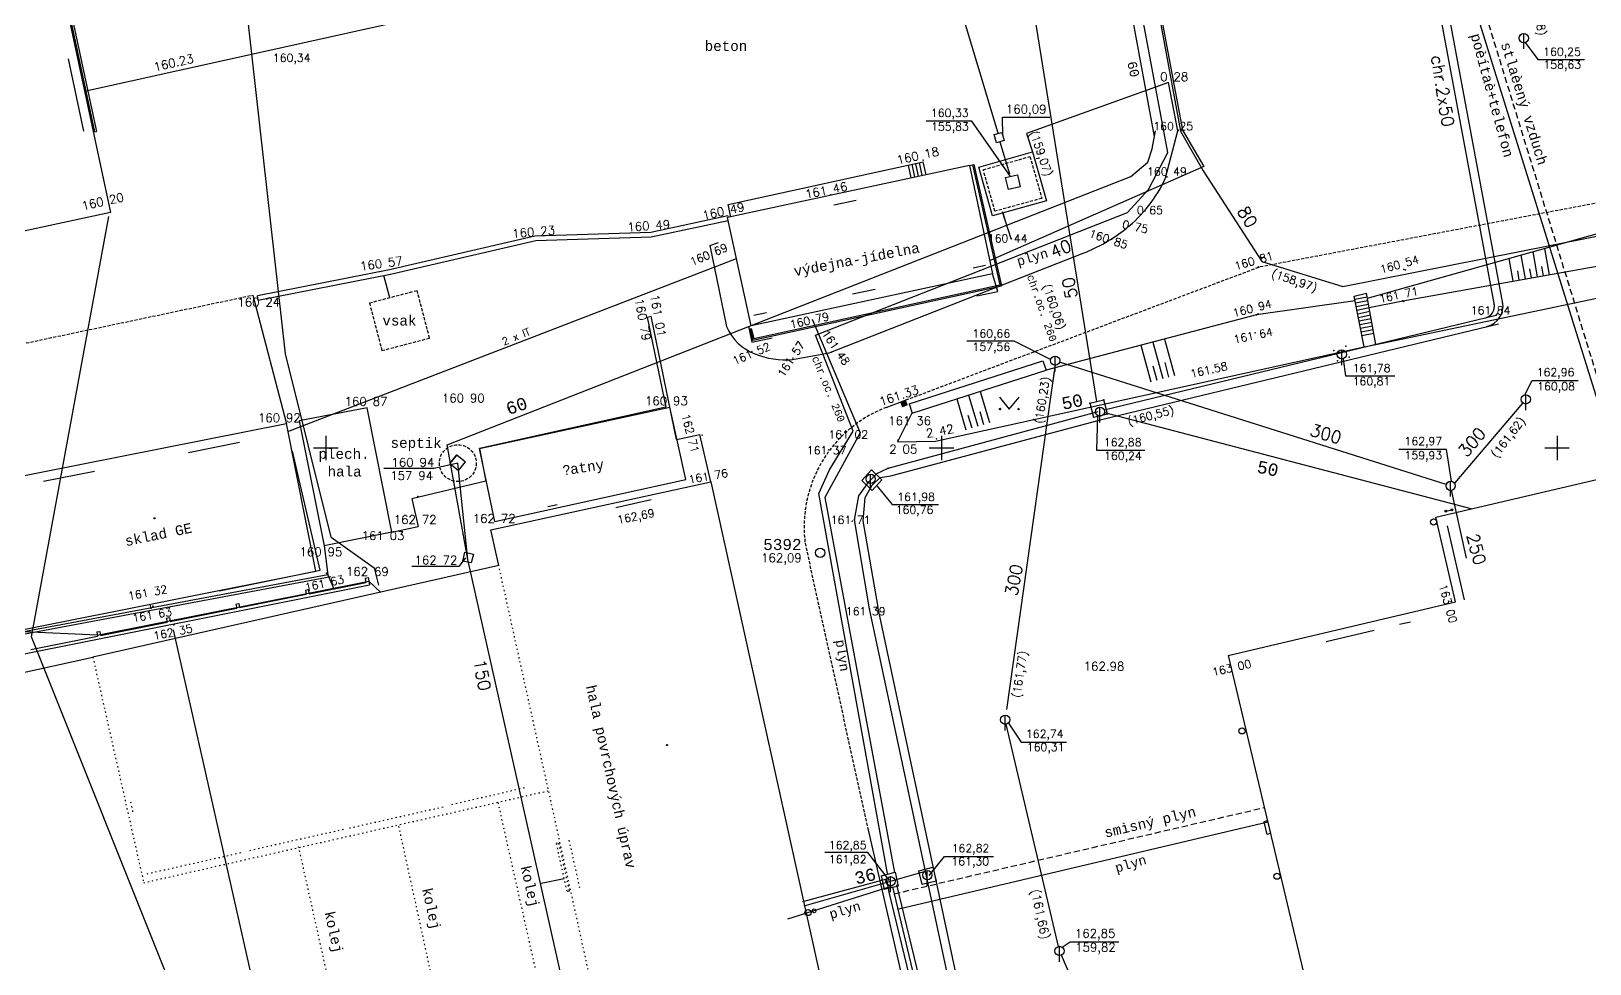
# Model space of a CAD drawing. Extents: x -743125 to -742188, y -1001500 to -1000750.
# Drawn here: x -742723.9 to -742597.3, y -1001091.9 to -1001016.1 of the extents above; entities that cross this region are included whole.
import ezdxf
from ezdxf.enums import TextEntityAlignment as Align

# ---------------------------------------------------------------- set-up
doc = ezdxf.new("R2010")
doc.units = 0
doc.header["$MEASUREMENT"] = 0
for name, pattern in [('DASHED', [0.75, 0.5, -0.25]), ('DOT', [0.25, 0, -0.25]), ('HIDDEN', [0.375, 0.25, -0.125])]:
    doc.linetypes.add(name, pattern=pattern)
for name, color, linetype in [('1', 7, 'CONTINUOUS'), ('11', 7, 'CONTINUOUS'), ('12', 7, 'CONTINUOUS'), ('14', 7, 'CONTINUOUS'), ('15', 7, 'CONTINUOUS'), ('19', 7, 'CONTINUOUS'), ('2', 7, 'CONTINUOUS'), ('23', 7, 'CONTINUOUS'), ('31', 7, 'CONTINUOUS'), ('34', 7, 'CONTINUOUS'), ('40', 7, 'CONTINUOUS'), ('41', 7, 'CONTINUOUS'), ('43', 7, 'CONTINUOUS'), ('44', 7, 'CONTINUOUS'), ('48', 7, 'CONTINUOUS'), ('51', 7, 'CONTINUOUS'), ('60', 7, 'CONTINUOUS'), ('7', 7, 'CONTINUOUS')]:
    doc.layers.add(name, color=color, linetype=linetype)
doc.styles.add('MONOTXT', font='MONOTXT', dxfattribs={"height": 0.2})
doc.styles.add('ROMANS', font='ROMANS', dxfattribs={"height": 0.2})

# ---------------------------------------------------------------- blocks, each defined once
blk = doc.blocks.new('6$202')
at = {"layer": '12', "color": 120, "linetype": 'Continuous'}
blk.add_line((-0.004, -1.748), (-0.004, 0.75), dxfattribs=at)
blk.add_circle((0, 0), 0.75, dxfattribs=at)
blk = doc.blocks.new('3$14')
at = {"layer": '12', "color": 120, "linetype": 'Continuous'}
for points in [[(-1.608, 1.914), (0, 0), (1.606, 1.914)], [(-1.6, 0), (-1.46, -0.08), (-1.442, 0.07), (-1.576, 0.032), (-1.498, -0.07), (-1.438, 0.034), (-1.546, 0.046), (-1.52, -0.048), (-1.45, 0.006), (-1.52, 0.044), (-1.526, -0.024), (-1.472, -0.006), (-1.502, 0.03), (-1.518, -0.004), (-1.492, -0.004), (-1.498, 0.01), (-1.5, 0.004)], [(1.4, 0), (1.54, -0.08), (1.558, 0.07), (1.424, 0.032), (1.502, -0.07), (1.562, 0.034), (1.454, 0.046), (1.48, -0.048), (1.55, 0.006), (1.48, 0.044), (1.474, -0.024), (1.528, -0.006), (1.498, 0.03), (1.482, -0.004), (1.508, -0.004), (1.502, 0.01), (1.5, 0.004)]]:
    blk.add_lwpolyline(points, dxfattribs=at)
for centre in [(-1.500371584653854, -0.0008411214351654052), (1.499628415346146, -0.0008411214351654052)]:
    blk.add_circle(centre, 0.1, dxfattribs=at)
blk = doc.blocks.new('1$03')
at = {"layer": '14', "color": 7, "linetype": 'Continuous'}
blk.add_lwpolyline([(-0.002, 0.002), (0.002, 0.002), (0.002, -0.002), (-0.002, -0.002)], close=True, dxfattribs=at)
blk.add_circle((0, 1.192092895507813e-10), 0.375, dxfattribs=at)
blk = doc.blocks.new('4$02')
at = {"layer": '12', "color": 120, "linetype": 'Continuous'}
for p, q in [((0.088, 0), (-0.08600000000000001, 0)), ((-0.082, 0.026), (0.084, 0.026)), ((0.07, 0.05), (-0.07, 0.05)), ((-0.038, 0.074), (0.042, 0.074)), ((-0.082, -0.026), (0.08600000000000001, -0.026)), ((0.074, -0.05), (-0.07200000000000001, -0.05)), ((-0.046, -0.074), (0.048, -0.074))]:
    blk.add_line(p, q, dxfattribs=at)
blk.add_circle((0.002249501466751099, -0.001342226266860962), 0.08700000000000001, dxfattribs=at)

msp = doc.modelspace()

# ---------------------------------------------------------------- linework, layer by layer
at = {"layer": '1', "color": 7, "linetype": 'Continuous'}
for p, q in [((-742718.759, -1001024.321), (-742725.8910000001, -1000990.928)), ((-742725.774, -1000990.903), (-742718.642, -1001024.296)), ((-742631.563, -1001020.293), (-742643.09, -1001024.44)), ((-742630.81, -1001024.24), (-742631.563, -1001020.293)), ((-742631.79, -1001028.04), (-742630.81, -1001024.24)), ((-742718.759, -1001024.321), (-742718.642, -1001024.296)), ((-742643.09, -1001024.44), (-742642.6, -1001025.95)), ((-742667.3200000001, -1001030.22), (-742651.484, -1001026.748)), ((-742651.253, -1001027.802), (-742651.484, -1001026.748)), ((-742646.9720000001, -1001027.18), (-742642.6, -1001025.95)), ((-742642.6, -1001025.95), (-742641.48, -1001029.93)), ((-742652.4500000001, -1001028.059), (-742652.68, -1001027.01)), ((-742652.162, -1001027.997), (-742652.392, -1001026.947)), ((-742651.86, -1001027.932), (-742652.09, -1001026.881)), ((-742651.556, -1001027.867), (-742651.787, -1001026.814)), ((-742647.71, -1001027.04), (-742647.376, -1001026.964)), ((-742647.483, -1001026.988), (-742645.263, -1001036.751)), ((-742647.376, -1001026.964), (-742645.131, -1001036.834)), ((-742645.86, -1001031.13), (-742646.9720000001, -1001027.18)), ((-742644.8, -1001028.02), (-742643.83, -1001027.81)), ((-742644.56, -1001029.01), (-742644.8, -1001028.02)), ((-742643.83, -1001027.81), (-742643.6, -1001028.77)), ((-742643.6, -1001028.77), (-742644.56, -1001029.01)), ((-742667.103, -1001031.209), (-742667.3200000001, -1001030.22)), ((-742641.48, -1001029.93), (-742645.86, -1001031.13)), ((-742667.35, -1001031.13), (-742673.6, -1001032.482)), ((-742667.321, -1001031.54), (-742673.59, -1001032.86)), ((-742667.35, -1001031.13), (-742667.3200000001, -1001031.257)), ((-742683.03, -1001032.785), (-742694.831, -1001035.532)), ((-742673.6, -1001032.482), (-742683.03, -1001032.785)), ((-742673.59, -1001032.86), (-742682.9400000001, -1001033.16)), ((-742682.9400000001, -1001033.16), (-742694.75, -1001035.91)), ((-742668.81, -1001033.56), (-742668.1140000001, -1001033.315)), ((-742668.81, -1001033.56), (-742667.46, -1001040.14)), ((-742659.13, -1001042.27), (-742638.48, -1001034.18)), ((-742694.831, -1001035.532), (-742705.56, -1001037.63)), ((-742694.75, -1001035.91), (-742705.49, -1001038.01)), ((-742665.33, -1001041.24), (-742645.131, -1001036.834)), ((-742665.251, -1001041.111), (-742645.263, -1001036.751)), ((-742645.43, -1001037.29), (-742645.85, -1001035.85)), ((-742705.93, -1001037.58), (-742703.2000000001, -1001048.04)), ((-742705.49, -1001038.01), (-742705.56, -1001037.63)), ((-742647.12, -1001037.63), (-742645.43, -1001037.29)), ((-742616.47, -1001037.66), (-742615.48, -1001037.41)), ((-742615.67, -1001041.78), (-742616.47, -1001037.66)), ((-742616.421, -1001037.913), (-742615.426, -1001037.709)), ((-742616.3640000001, -1001038.207), (-742615.372, -1001038.004)), ((-742614.72, -1001041.58), (-742615.48, -1001037.41)), ((-742614.72, -1001041.58), (-742594.4, -1001037.32)), ((-742673.9, -1001039.36), (-742673.5700000001, -1001039.3)), ((-742673.9, -1001039.36), (-742672.38, -1001046.69)), ((-742671.519, -1001049.309), (-742673.5700000001, -1001039.3)), ((-742616.306, -1001038.502), (-742615.318, -1001038.3)), ((-742616.2490000001, -1001038.797), (-742615.264, -1001038.595)), ((-742616.192, -1001039.091), (-742615.21, -1001038.89)), ((-742616.135, -1001039.385), (-742615.157, -1001039.185)), ((-742665.68, -1001040.11), (-742665.41, -1001041.39)), ((-742665.5700000001, -1001040.33), (-742665.464, -1001040.302)), ((-742665.5700000001, -1001040.33), (-742665.33, -1001041.24)), ((-742665.464, -1001040.302), (-742665.251, -1001041.111)), ((-742616.078, -1001039.68), (-742615.103, -1001039.48)), ((-742616.0210000001, -1001039.974), (-742615.049, -1001039.775)), ((-742615.963, -1001040.269), (-742614.995, -1001040.071)), ((-742615.906, -1001040.563), (-742614.941, -1001040.366)), ((-742615.849, -1001040.858), (-742614.887, -1001040.661)), ((-742665.41, -1001041.39), (-742663.75, -1001041.05)), ((-742650.49, -1001049.43), (-742615.67, -1001041.78)), ((-742615.67, -1001041.78), (-742614.72, -1001041.58)), ((-742662.09, -1001042.8), (-742659.13, -1001042.27)), ((-742652.623, -1001046.419), (-742641.753, -1001042.909)), ((-742641.753, -1001042.909), (-742641.507, -1001043.671)), ((-742652.377, -1001047.181), (-742641.507, -1001043.671)), ((-742672.38, -1001046.69), (-742687.52, -1001050.05)), ((-742654.49, -1001046.7), (-742653.356, -1001046.273)), ((-742652.623, -1001046.419), (-742652.377, -1001047.181)), ((-742637.9400000001, -1001046.35), (-742636.8, -1001046.08)), ((-742652.41, -1001047.17), (-742653.5700000001, -1001049.51)), ((-742671.519, -1001049.309), (-742669.62, -1001048.9)), ((-742668.72, -1001052.75), (-742669.62, -1001048.9)), ((-742653.5700000001, -1001049.51), (-742650.49, -1001049.43)), ((-742689.93, -1001051.26), (-742689.37, -1001050.56)), ((-742689.37, -1001050.56), (-742689.93, -1001051.26)), ((-742689.37, -1001050.56), (-742688.66, -1001051.12)), ((-742687.52, -1001050.05), (-742687, -1001052.68)), ((-742689.93, -1001051.26), (-742689.22, -1001051.82)), ((-742689.22, -1001051.82), (-742688.66, -1001051.12)), ((-742656.48, -1001052.63), (-742655.67, -1001051.78)), ((-742655.67, -1001051.78), (-742654.84, -1001052.59)), ((-742687, -1001052.68), (-742693.02, -1001054.12)), ((-742655.64, -1001053.45), (-742656.48, -1001052.63)), ((-742654.84, -1001052.59), (-742655.64, -1001053.45)), ((-742693.02, -1001054.12), (-742692.51, -1001056.38)), ((-742609.023, -1001055.132), (-742608.536, -1001055.018)), ((-742694.65, -1001056.84), (-742700.14, -1001057.95)), ((-742694.65, -1001056.84), (-742692.51, -1001056.38)), ((-742700.14, -1001057.95), (-742699.851, -1001060.291)), ((-742699.851, -1001060.291), (-742724.524, -1001064.935)), ((-742701.363, -1001061.838), (-742696.7440000001, -1001060.914)), ((-742699.851, -1001060.291), (-742699.365, -1001061.438)), ((-742696.813, -1001060.571), (-742696.568, -1001060.522)), ((-742696.813, -1001060.571), (-742696.7440000001, -1001060.914)), ((-742696.568, -1001060.522), (-742696.4500000001, -1001061.11)), ((-742728.6, -1001067.54), (-742696.4500000001, -1001061.11)), ((-742707.011, -1001062.968), (-742701.598, -1001061.885)), ((-742701.666, -1001061.545), (-742701.431, -1001061.498)), ((-742701.666, -1001061.545), (-742701.598, -1001061.885)), ((-742701.431, -1001061.498), (-742701.363, -1001061.838)), ((-742712.649, -1001064.095), (-742707.246, -1001063.015)), ((-742707.314, -1001062.678), (-742707.078, -1001062.631)), ((-742707.314, -1001062.678), (-742707.246, -1001063.015)), ((-742707.078, -1001062.631), (-742707.011, -1001062.968)), ((-742718.307, -1001065.227), (-742712.894, -1001064.144)), ((-742712.961, -1001063.812), (-742712.716, -1001063.763)), ((-742712.961, -1001063.812), (-742712.894, -1001064.144)), ((-742712.716, -1001063.763), (-742712.649, -1001064.095)), ((-742723.956, -1001066.356), (-742718.552, -1001065.275)), ((-742718.618, -1001064.947), (-742718.373, -1001064.898)), ((-742718.618, -1001064.947), (-742718.552, -1001065.275)), ((-742718.373, -1001064.898), (-742718.307, -1001065.227)), ((-742655.99, -1001080.91), (-742653.24, -1001092.84)), ((-742623.514, -1001080.298), (-742623.806, -1001080.368)), ((-742623.806, -1001080.368), (-742623.562, -1001081.39)), ((-742623.27, -1001081.32), (-742623.562, -1001081.39)), ((-742654.91, -1001084.75), (-742653.76, -1001084.47)), ((-742654.91, -1001084.75), (-742654.64, -1001085.88)), ((-742653.76, -1001084.47), (-742653.51, -1001085.61)), ((-742651.83, -1001084.34), (-742650.6900000001, -1001084.06)), ((-742651.56, -1001085.46), (-742651.83, -1001084.34)), ((-742650.6900000001, -1001084.06), (-742650.42, -1001085.2)), ((-742680.4130000001, -1001086.011), (-742680.2170000001, -1001085.968)), ((-742653.51, -1001085.61), (-742654.64, -1001085.88)), ((-742650.42, -1001085.2), (-742651.56, -1001085.46))]:
    msp.add_line(p, q, dxfattribs=at)
at = {"layer": '1', "color": 7, "linetype": 'HIDDEN'}
for p, q in [((-742646.6020000001, -1001027.388), (-742642.808, -1001026.32)), ((-742642.808, -1001026.32), (-742641.851, -1001029.721)), ((-742573.75, -1001025.73), (-742624.22, -1001035.31)), ((-742645.652, -1001030.762), (-742646.6020000001, -1001027.388)), ((-742641.851, -1001029.721), (-742645.652, -1001030.762)), ((-742652.889, -1001046.097), (-742624.21, -1001035.3)), ((-742729.49, -1001042.55), (-742705.93, -1001037.58)), ((-742661.08, -1001057.73), (-742655.99, -1001080.91))]:
    msp.add_line(p, q, dxfattribs=at)
at = {"layer": '1', "color": 120, "linetype": 'HIDDEN'}
for p, q in [((-742696.465, -1001038.21), (-742692.594, -1001037.2)), ((-742691.584, -1001041.07), (-742692.594, -1001037.2)), ((-742696.465, -1001038.21), (-742695.455, -1001042.08)), ((-742695.455, -1001042.08), (-742691.584, -1001041.07))]:
    msp.add_line(p, q, dxfattribs=at)
at = {"layer": '1', "color": 7, "linetype": 'DOT'}
for p, q in [((-742681.279, -1001082.096), (-742681.083, -1001082.053)), ((-742680.4130000001, -1001086.011), (-742681.279, -1001082.096)), ((-742680.2170000001, -1001085.968), (-742681.083, -1001082.053))]:
    msp.add_line(p, q, dxfattribs=at)
at = {"layer": '1', "color": 7, "linetype": 'Continuous'}
for points in [[(-742637.9400000001, -1001046.35), (-742637.64, -1001047.49), (-742636.51, -1001047.22), (-742636.8, -1001046.08)], [(-742688.72, -1001058.46), (-742688.02, -1001058.63), (-742688.1900000001, -1001059.34), (-742688.888, -1001059.201), (-742688.72, -1001058.46)]]:
    msp.add_lwpolyline(points, dxfattribs=at)
at = {"layer": '1', "color": 120, "linetype": 'HIDDEN'}
msp.add_circle((-742689.281, -1001051.225), 1.5, dxfattribs=at)
at = {"layer": '1', "color": 7, "linetype": 'Continuous'}
for centre in [(-742609.023, -1001055.132), (-742608.536, -1001055.018)]:
    msp.add_circle(centre, 0.075, dxfattribs=at)
for centre, radius, start, end in [((-742642.0111720228, -1001023.399868108), 11.22511387455114, 308.4568, 335.5832527777778), ((-742643.7463734939, -1001021.064277109), 14.1335373046757, 291.8770055555556, 308.0766888888889), ((-742663.6840240578, -1001038.512083861), 4.111946652439427, 203.3220638888889, 248.9643833333333), ((-742662.6908756568, -1001036.202196147), 6.625108847474237, 248.1182694444444, 275.2036888888888)]:
    msp.add_arc(centre, radius, start, end, dxfattribs=at)
at = {"layer": '1', "color": 7, "linetype": 'HIDDEN'}
msp.add_arc((-742650.7456123756, -1001056.420762869), 10.41698946137221, 111.066425, 187.2201916666667, dxfattribs=at)
at = {"layer": '11', "color": 5, "linetype": 'Continuous'}
msp.add_line((-742719.6020000001, -1001021.011), (-742675.54, -1001011.23), dxfattribs=at)
at = {"layer": '11', "color": 5, "linetype": 'DOT'}
for p, q in [((-742686.03, -1001078.8), (-742682.53, -1001094.4)), ((-742694.1, -1001080.72), (-742690.7000000001, -1001096.28)), ((-742702.24, -1001082.37), (-742698.75, -1001098.02))]:
    msp.add_line(p, q, dxfattribs=at)
at = {"layer": '12', "color": 120, "linetype": 'Continuous'}
msp.add_lwpolyline([(-742645.731, -1001024.54), (-742645.108, -1001024.353), (-742644.907, -1001025.024), (-742645.53, -1001025.21), (-742645.731, -1001024.54)], dxfattribs=at)
for centre, radius in [((-742610.024, -1001056.007), 0.25), ((-742625.587, -1001072.982), 0.25), ((-742622.7499469698, -1001084.791322933), 0.25), ((-742660.84, -1001087.74), 0.25), ((-742660.35, -1001087.6), 0.15)]:
    msp.add_circle(centre, radius, dxfattribs=at)
msp.add_solid([(-742653.371, -1001046.233), (-742652.903, -1001046.059), (-742653.197, -1001046.702), (-742652.729, -1001046.528)], dxfattribs=at)
at = {"layer": '19', "color": 7, "linetype": 'Continuous'}
for p, q in [((-742720.936, -1001018.375), (-742719.677, -1001024.252)), ((-742658.736, -1001030.243), (-742656.926, -1001029.863)), ((-742647.436, -1001035.374), (-742646.42, -1001035.154)), ((-742657.221, -1001037.484), (-742655.384, -1001037.088)), ((-742665.2270000001, -1001039.211), (-742664.211, -1001038.992)), ((-742711.147, -1001050.355), (-742707.019, -1001049.528)), ((-742722.925, -1001052.701), (-742718.787, -1001051.872)), ((-742681.982, -1001054.754), (-742681.22, -1001054.587)), ((-742676.456, -1001054.82), (-742673.59, -1001054.189)), ((-742608.916, -1001056.311), (-742607.531, -1001062.324)), ((-742612.782, -1001064.321), (-742611.897, -1001064.111)), ((-742618.7390000001, -1001065.727), (-742614.8470000001, -1001064.804))]:
    msp.add_line(p, q, dxfattribs=at)
at = {"layer": '19', "color": 7, "linetype": 'DOT'}
for p, q in [((-742715.67, -1001079.549), (-742715.863, -1001078.67)), ((-742689.775, -1001078.956), (-742683.649, -1001077.539)), ((-742698.089, -1001080.87), (-742690.285, -1001079.111)), ((-742706.185, -1001082.687), (-742698.381, -1001080.928)), ((-742680.26, -1001081.862), (-742679.3910000001, -1001085.755)), ((-742714.528, -1001084.589), (-742706.724, -1001082.83))]:
    msp.add_line(p, q, dxfattribs=at)
at = {"layer": '2', "color": 1, "linetype": 'Continuous'}
for p, q in [((-742725.67, -1000992.68), (-742717.49, -1001030.87)), ((-742647.71, -1001027.04), (-742667.38, -1001031.27)), ((-742647.71, -1001027.04), (-742645.85, -1001035.85)), ((-742717.49, -1001030.87), (-742745.769, -1001036.923)), ((-742665.46, -1001040.08), (-742667.38, -1001031.27)), ((-742645.85, -1001035.85), (-742665.46, -1001040.08)), ((-742696.64, -1001046.73), (-742702.16, -1001047.8)), ((-742694.65, -1001056.84), (-742696.64, -1001046.73)), ((-742687.52, -1001050.05), (-742672.06, -1001046.67)), ((-742670.77, -1001052.569), (-742672.06, -1001046.67)), ((-742609.83, -1001055.63), (-742570.84, -1001046.45)), ((-742727.01, -1001052.73), (-742703.21, -1001048.01)), ((-742700.8200000001, -1001060), (-742703.21, -1001048.01)), ((-742702.16, -1001047.8), (-742700.14, -1001057.95)), ((-742686.28, -1001055.96), (-742687.52, -1001050.05)), ((-742686.6, -1001056.66), (-742668.72, -1001052.75)), ((-742686.28, -1001055.96), (-742670.77, -1001052.569)), ((-742668.72, -1001052.75), (-742659.55, -1001094.28)), ((-742608.25, -1001062.49), (-742609.83, -1001055.63)), ((-742685.96, -1001059.54), (-742686.6, -1001056.66)), ((-742685.96, -1001059.54), (-742718.93, -1001066.98)), ((-742724.5700000001, -1001064.74), (-742700.8200000001, -1001060)), ((-742626.71, -1001066.87), (-742608.25, -1001062.49)), ((-742749.46, -1001073.72), (-742718.93, -1001066.98)), ((-742626.71, -1001066.87), (-742608.4500000001, -1001143.58)), ((-742623.514, -1001080.298), (-742623.27, -1001081.32))]:
    msp.add_line(p, q, dxfattribs=at)
at = {"layer": '2', "color": 1, "linetype": 'DOT'}
for p, q in [((-742677.41, -1001098.19), (-742685.96, -1001059.54)), ((-742718.93, -1001066.98), (-742714.8, -1001085.32)), ((-742714.8, -1001085.32), (-742681.9, -1001077.84))]:
    msp.add_line(p, q, dxfattribs=at)
at = {"layer": '23', "color": 4, "linetype": 'DASHED'}
for p, q in [((-742594.362, -1001051.899), (-742606.748, -1001011.627)), ((-742653.8520000001, -1001086.216), (-742623.762, -1001079.203))]:
    msp.add_line(p, q, dxfattribs=at)
at = {"layer": '31', "color": 7, "linetype": 'Continuous'}
for p, q in [((-742691.211, -1001051.66), (-742695.289, -1001051.66)), ((-742689.281, -1001051.225), (-742691.211, -1001051.66))]:
    msp.add_line(p, q, dxfattribs=at)
for points in [[(-742602.579, -1001017.055), (-742601.564, -1001018.436), (-742597.763, -1001018.436)], [(-742644.384, -1001027.948), (-742647.535, -1001023.433), (-742651.253, -1001023.433)], [(-742645.008, -1001024.597), (-742645.037, -1001023.12), (-742641.205, -1001023.12)], [(-742641.145, -1001042.822), (-742644.083, -1001041.306), (-742647.939, -1001041.306)], [(-742617.371, -1001042.782), (-742617.193, -1001044.141), (-742613.1780000001, -1001044.141)], [(-742602.625, -1001045.685), (-742602.015, -1001044.513), (-742598.28, -1001044.513)], [(-742637.312, -1001047.373), (-742637.41, -1001050.172), (-742633.492, -1001050.172)], [(-742608.581, -1001052.697), (-742608.976, -1001050.118), (-742612.839, -1001050.118)], [(-742655.262, -1001053.077), (-742654.015, -1001054.587), (-742650.242, -1001054.587)], [(-742688.67, -1001058.915), (-742689.197, -1001059.619), (-742693.008, -1001059.619)], [(-742644.567, -1001072.347), (-742643.5380000001, -1001073.89), (-742639.845, -1001073.89)], [(-742654.207, -1001085.138), (-742655.98, -1001082.851), (-742659.462, -1001082.851)], [(-742650.993, -1001084.722), (-742649.762, -1001083.19), (-742645.767, -1001083.19)], [(-742640.189, -1001090.557), (-742639.545, -1001090.127), (-742635.581, -1001090.127)]]:
    msp.add_lwpolyline(points, dxfattribs=at)
for p in [(-742630.81, -1001024.24), (-742624.22, -1001035.31), (-742612.4500000001, -1001035.49), (-742612.52, -1001038.03), (-742624.42, -1001039.19), (-742604.93, -1001039.22), (-742617.15, -1001041.73), (-742618.13, -1001042.07), (-742617.83, -1001042.93), (-742616.87, -1001042.62), (-742637.9400000001, -1001046.35), (-742636.8, -1001046.08), (-742637.64, -1001047.49), (-742636.51, -1001047.22), (-742654.3200000001, -1001051.65), (-742692.54, -1001053.94), (-742657.0700000001, -1001055.84), (-742699.96, -1001060.16), (-742699.88, -1001060.22), (-742714.0700000001, -1001062.84), (-742655.84, -1001063.06), (-742712.36, -1001064.36)]:
    msp.add_point(p, dxfattribs=at)
at = {"layer": '34', "color": 30, "linetype": 'Continuous'}
for p, q in [((-742615.402, -1001037.839), (-742595.56, -1001032.25)), ((-742602.571, -1001036.267), (-742602.916, -1001034.322)), ((-742601.587, -1001036.093), (-742601.949, -1001034.05)), ((-742600.6020000001, -1001035.918), (-742600.981, -1001033.777)), ((-742603.557, -1001036.442), (-742603.884, -1001034.595)), ((-742603.063, -1001036.354), (-742603.1950000001, -1001035.61)), ((-742602.079, -1001036.18), (-742602.211, -1001035.436)), ((-742601.094, -1001036.006), (-742601.226, -1001035.261)), ((-742633.804, -1001041.651), (-742632.996, -1001044.626)), ((-742632.837, -1001041.397), (-742632.031, -1001044.364)), ((-742631.87, -1001041.144), (-742631.066, -1001044.102)), ((-742631.8690000001, -1001043.052), (-742631.5480000001, -1001044.233)), ((-742632.834, -1001043.314), (-742632.513, -1001044.495)), ((-742647.808, -1001045.706), (-742647.057, -1001048.224)), ((-742646.855, -1001045.398), (-742646.098, -1001047.938)), ((-742648.76, -1001046.013), (-742648.015, -1001048.51)), ((-742646.89, -1001047.033), (-742646.578, -1001048.081)), ((-742647.848, -1001047.319), (-742647.536, -1001048.367))]:
    msp.add_line(p, q, dxfattribs=at)
for points in [[(-742615.2660000001, -1001038.585), (-742612.52, -1001038.03), (-742595.08, -1001034.94)], [(-742616.398, -1001038.032), (-742624.42, -1001039.19), (-742641.507, -1001043.671)]]:
    msp.add_lwpolyline(points, dxfattribs=at)
at = {"layer": '40', "color": 3, "linetype": 'Continuous'}
for p, q in [((-742637.372, -1001046.214), (-742645.192, -1000997.674)), ((-742605.085, -1001038.388), (-742609.933, -1001012.318)), ((-742636.775, -1001046.909), (-742604.93, -1001039.22)), ((-742636.756, -1001047.124), (-742606.9990000001, -1001054.921)), ((-742644.916, -1001114.354), (-742655.84, -1001063.06)), ((-742651.323, -1001084.408), (-742661.171, -1001087.219)), ((-742653.655, -1001085.486), (-742636.189, -1001157.578))]:
    msp.add_line(p, q, dxfattribs=at)
for points in [[(-742660.501, -1001039.522), (-742656.603, -1001048.754), (-742659.4670000001, -1001054.007), (-742653.818, -1001084.491)], [(-742655.84, -1001063.06), (-742657.0700000001, -1001055.84), (-742656.702, -1001053.896), (-742655.895, -1001052.747), (-742655.253, -1001052.063), (-742654.3200000001, -1001051.65), (-742637.263, -1001047.027)]]:
    msp.add_lwpolyline(points, dxfattribs=at)
msp.add_arc((-742606.086528693, -1001038.470513306), 1, 283.5745916666667, 10.53501944444448, dxfattribs=at)
at = {"layer": '41', "color": 30, "linetype": 'Continuous'}
for p, q in [((-742637.49, -1000986.56), (-742630.584, -1001024.263)), ((-742655.3740000001, -1000991.257), (-742645.4230000001, -1001024.38)), ((-742632.696, -1001024.694), (-742637.127, -1001000.646)), ((-742645.2540000001, -1001025.116), (-742644.473, -1001027.711)), ((-742617.39, -1001036.87), (-742592.51, -1001031.94)), ((-742623.98, -1001034.86), (-742617.39, -1001036.87)), ((-742695.308, -1001035.95), (-742694.824, -1001037.768)), ((-742608.998, -1001052.957), (-742640.412, -1001043.013)), ((-742644.685, -1001071.231), (-742640.805, -1001043.749)), ((-742640.9450000001, -1001044.744), (-742640.738, -1001043.274)), ((-742602.789, -1001046.33), (-742608.328, -1001052.862)), ((-742688.47, -1001059.044), (-742689.281, -1001051.225)), ((-742607.3420000001, -1001058.936), (-742608.559, -1001053.436)), ((-742679.5260000001, -1001098.893), (-742688.47, -1001059.044)), ((-742640.495, -1001090.495), (-742644.734, -1001072.435)), ((-742680.637, -1001084.995), (-742682.514, -1001085.374)), ((-742631.8790000001, -1001110.606), (-742640.262, -1001091.204))]:
    msp.add_line(p, q, dxfattribs=at)
for points in [[(-742634.608, -1001027.934), (-742633.2390000001, -1001026.764), (-742632.8910000001, -1001025.689), (-742632.606, -1001024.232)], [(-742630.584, -1001024.263), (-742628.743, -1001027.481), (-742623.98, -1001034.86)], [(-742688.47, -1001059.044), (-742690.159, -1001049.749), (-742634.608, -1001027.934)], [(-742644.35, -1001033.01), (-742645.036, -1001030.799), (-742644.8690000001, -1001031.339)]]:
    msp.add_lwpolyline(points, dxfattribs=at)
at = {"layer": '43', "color": 2, "linetype": 'Continuous'}
for p, q in [((-742657.165, -1001048.634), (-742660.24, -1001040.839)), ((-742659.096, -1001051.77), (-742657.165, -1001048.634)), ((-742659.953, -1001053.7), (-742659.096, -1001051.77)), ((-742654.382, -1001084.561), (-742659.953, -1001053.7)), ((-742623.488, -1001080.405), (-742653.474, -1001087.457)), ((-742654.09, -1001085.624), (-742662.512, -1001088.266))]:
    msp.add_line(p, q, dxfattribs=at)
for points in [[(-742660.24, -1001040.839), (-742634.884, -1001030.856), (-742633.175, -1001029.009), (-742631.625, -1001025.995), (-742637.686, -1000993.566), (-742637.4990000001, -1000994.585)], [(-742638.9890000001, -1001196.903), (-742627.136, -1001193.608), (-742625.782, -1001192.892), (-742636.905, -1001155.854), (-742639.377, -1001146.822), (-742653.941, -1001085.643)]]:
    msp.add_lwpolyline(points, dxfattribs=at)
at = {"layer": '44', "color": 230, "linetype": 'Continuous'}
for p, q in [((-742703.285, -1001042.335), (-742709.358, -1000988.367)), ((-742630.43, -1001024.19), (-742628.6900000001, -1001027.14)), ((-742628.6900000001, -1001027.14), (-742646.05, -1001034.76)), ((-742723.922, -1001065.339), (-742717.633, -1001031.181)), ((-742699.584, -1001057.255), (-742703.285, -1001042.335)), ((-742700.457, -1001059.924), (-742702.716, -1001050.265)), ((-742699.584, -1001057.255), (-742696.0920000001, -1001059.747)), ((-742708.647, -1001061.607), (-742700.457, -1001059.924)), ((-742696.0920000001, -1001059.747), (-742695.729, -1001061.142)), ((-742714.296, -1001062.681), (-742714.216, -1001063.057)), ((-742704.365, -1001114.248), (-742723.922, -1001065.339)), ((-742712.402, -1001064.78), (-742686.5040000001, -1001179.623)), ((-742654.4770000001, -1001085.035), (-742661.286, -1001086.864))]:
    msp.add_line(p, q, dxfattribs=at)
for points in [[(-742637.63, -1000984.6), (-742637.49, -1000986.56), (-742630.43, -1001024.19)], [(-742654.4770000001, -1001085.035), (-742654.287, -1001086.085), (-742638.28, -1001152.197)]]:
    msp.add_lwpolyline(points, dxfattribs=at)
at = {"layer": '48', "color": 6, "linetype": 'Continuous'}
for p, q in [((-742604.397, -1001038.26), (-742609.245, -1001012.19)), ((-742594.846, -1001052.093), (-742607.425, -1001011.724)), ((-742703.084, -1001048.648), (-742666.661, -1001034.614)), ((-742637.099, -1001047.707), (-742604.7660000001, -1001039.9)), ((-742718.581, -1001065.197), (-742696.509, -1001060.816)), ((-742695.545, -1001061.734), (-742696.509, -1001060.816)), ((-742644.231, -1001114.208), (-742655.155, -1001062.914)), ((-742718.581, -1001065.197), (-742724.55, -1001064.94))]:
    msp.add_line(p, q, dxfattribs=at)
msp.add_lwpolyline([(-742655.15, -1001062.942), (-742656.346, -1001055.924), (-742656.209, -1001054.032), (-742655.622, -1001053.021), (-742654.966, -1001052.392), (-742654.109, -1001052.249), (-742637.08, -1001047.703)], dxfattribs=at)
msp.add_arc((-742606.086528693, -1001038.470513306), 1.7, 283.5745916666667, 10.53501944444448, dxfattribs=at)
at = {"layer": '51', "color": 30, "linetype": 'Continuous'}
msp.add_line((-742699.609, -1001060.455), (-742726.323, -1001065.473), dxfattribs=at)
at = {"layer": '60', "color": 7, "linetype": 'Continuous'}
for p, q in [((-742700, -1001049), (-742700, -1001051)), ((-742650, -1001049), (-742650, -1001051)), ((-742600, -1001049), (-742600, -1001051)), ((-742699, -1001050), (-742701, -1001050)), ((-742649, -1001050), (-742651, -1001050)), ((-742599, -1001050), (-742601, -1001050))]:
    msp.add_line(p, q, dxfattribs=at)

# ---------------------------------------------------------------- block references
at = {"layer": '12', "color": 120, "linetype": 'Continuous', "xscale": 0.5, "yscale": 0.5}
for name, p in [('6$202', (-742602.7000000001, -1001016.7)), ('6$202', (-742640.77, -1001042.9)), ('6$202', (-742617.483, -1001042.389)), ('6$202', (-742602.54, -1001046.05)), ('3$14', (-742644.493, -1001046.836)), ('6$202', (-742637.123, -1001047.049)), ('6$202', (-742655.753, -1001052.509)), ('6$202', (-742608.64, -1001053.07)), ('6$202', (-742644.8200000001, -1001072.07)), ('6$202', (-742654.13, -1001085.2)), ('6$202', (-742651.15, -1001084.7)), ('6$202', (-742640.41, -1001090.86))]:
    msp.add_blockref(name, p, dxfattribs=at)
at = {"layer": '12', "color": 120, "linetype": 'Continuous', "xscale": 0.5, "yscale": 0.5, "rotation": 90}
for p in [(-742713.9230000001, -1001055.711), (-742672.294, -1001074.133)]:
    msp.add_blockref('4$02', p, dxfattribs=at)
at = {"layer": '14', "color": 7, "linetype": 'Continuous'}
msp.add_blockref('1$03', (-742659.85, -1001058.51), dxfattribs=at)

# ---------------------------------------------------------------- texts
at = {"layer": '15', "color": 7, "linetype": 'Continuous', "style": 'MONOTXT'}
msp.add_text('5392', height=0.9, dxfattribs=at).set_placement((-742662.919, -1001057.838), align=Align.MIDDLE)
at = {"layer": '23', "color": 4, "linetype": 'Continuous', "style": 'MONOTXT'}
for s, rotation, p in [('stla%%232en%%253 vzduch', 287.0458555555555, (-742602.7495057534, -1001022.034013721)), ('sm%%236sn%%253 plyn', 13.35147777777778, (-742633.03323923, -1001080.477649399))]:
    msp.add_text(s, height=0.8, rotation=rotation, dxfattribs=at).set_placement(p, align=Align.MIDDLE)
at = {"layer": '31', "color": 7, "linetype": 'Continuous', "style": 'ROMANS'}
for s, height, rotation, p in [('(159,58) ', 0.65, 280.1513694444445, (-742601.5247695879, -1001014.816636056)), ('160.23 ', 0.7000000000000001, 12.8108, (-742712.1346803318, -1001018.639410881)), ('.', 0.65, 180, (-742630.755, -1001024.481)), ('(159,07) ', 0.65, 289.0977916666667, (-742641.8625444632, -1001026.297677669)), ('160 18', 0.7000000000000001, 12.31223888888889, (-742651.9155755887, -1001026.248380808)), ('.', 0.65, 180, (-742631.674, -1001028.256)), ('160 20 ', 0.7000000000000001, 12.67814444444445, (-742717.895698352, -1001029.91550058)), ('161 46', 0.7000000000000001, 11.45426111111111, (-742659.3587403741, -1001029.062757121)), ('160 49 ', 0.7000000000000001, 12.29916666666667, (-742667.476101108, -1001030.705066227)), ('160 49 ', 0.7000000000000001, 3.926883333333334, (-742673.5364464764, -1001031.92204994)), ('0 75 ', 0.65, 347.5151611111111, (-742634.0435895682, -1001032.074415997)), ('.', 0.65, 180, (-742634.557, -1001032.117)), ('.', 0.65, 180, (-742633.464, -1001031.014)), ('160 23 ', 0.7000000000000001, 4.888399999999999, (-742682.8913114473, -1001032.416466032)), ('.', 0.65, 180, (-742644.3, -1001033.289)), ('160 85 ', 0.65, 341.8851361111111, (-742636.2193075906, -1001033.101567822)), ('.', 0.65, 180, (-742636.1730000001, -1001033.337)), ('160 69 ', 0.65, 23.06704444444444, (-742668.6955157702, -1001034.188328624)), ('160 81 ', 0.65, 16.05489722222222, (-742624.4113615906, -1001034.728650755)), ('160 57 ', 0.7000000000000001, 7.549422222222222, (-742695.2592061404, -1001034.981521157)), ('.', 0.7000000000000001, 90, (-742624.588, -1001035.279)), ('(158,97)', 0.65, 341.2531805555556, (-742621.3418901031, -1001036.435783171)), ('160 54 ', 0.65, 15.20755, (-742612.5851019351, -1001035.02020368)), ('.', 0.7000000000000001, 90, (-742612.6290000001, -1001035.525)), ('(160,06) ', 0.65, 289.0977916666667, (-742640.8155444633, -1001038.757677669)), ('160 79 ', 0.7000000000000001, 280.5270583333333, (-742674.2066521827, -1001039.802787712)), ('161 01 ', 0.7000000000000001, 279.9597583333334, (-742672.9717672741, -1001039.480305698)), ('160 94 ', 0.65, 14.204925, (-742624.5379790349, -1001038.593420824)), ('161 71 ', 0.65, 11.46777222222222, (-742612.641855961, -1001037.516851073)), ('.', 0.7000000000000001, 90, (-742612.7760000001, -1001038.085)), ('160 79 ', 0.65, 12.49988888888889, (-742660.5026841987, -1001039.579899558)), ('.', 0.65, 180, (-742624.272, -1001039.387)), ('.', 0.65, 180, (-742604.87, -1001039.398)), ('161 48 ', 0.65, 304.7372361111111, (-742658.4467069907, -1001042.024772805)), ('161 64 ', 0.65, 11.73420833333333, (-742624.4633618842, -1001040.819288452)), ('.', 0.65, 90, (-742624.8, -1001040.644)), ('161 52 ', 0.65, 22.96884444444445, (-742665.2345515018, -1001042.244527586)), ('161 57 ', 0.65, 57.00165, (-742662.0829371958, -1001042.589405741)), ('.', 0.65, 180, (-742665.399, -1001042.454)), ('.', 0.65, 180, (-742662.067, -1001042.993)), ('.', 0.65, 180, (-742658.932, -1001042.503)), ('161.58 ', 0.65, 12.44074444444444, (-742628.0578738238, -1001043.602010253)), ('(160,23) ', 0.65, 80.80835555555556, (-742641.7450068208, -1001045.89424405)), ('161.33 ', 0.7000000000000001, 18.34114166666667, (-742653.2296528816, -1001045.667645366)), ('(160,55) ', 0.65, 14.25099166666667, (-742632.7686630281, -1001047.348786427)), ('162 71 ', 0.65, 284.6788916666667, (-742670.3407398041, -1001049.018948791)), ('2 42 ', 0.7000000000000001, 10.81508888888889, (-742649.8916795568, -1001048.572800635)), ('(161,62) ', 0.65, 52.36855555555556, (-742603.7999923041, -1001048.980417183)), ('.', 0.65, 180, (-742669.4400000001, -1001049.261)), ('.', 0.65, 180, (-742653.542, -1001049.659)), ('.', 0.65, 180, (-742650.407, -1001049.561)), ('.', 0.65, 180, (-742659.177, -1001050.444)), ('161 76', 0.65, 9.929227777777779, (-742668.9454509381, -1001052.293318182)), ('162,69 ', 0.65, 10.95295277777778, (-742674.58220781, -1001055.603374096)), ('.', 0.65, 180, (-742657.2660000001, -1001056.228)), ('161 63 ', 0.65, 12.29208055555556, (-742699.9048465122, -1001060.941319323)), ('161 32 ', 0.65, 10.64458888888889, (-742714.2583055297, -1001061.706497263)), ('163 00 ', 0.65, 285.6040861111111, (-742608.7843492891, -1001062.852747309)), ('161 63 ', 0.65, 9.498747222222221, (-742713.8923310342, -1001063.520009603)), ('162 35', 0.65, 11.53781944444445, (-742712.4236806801, -1001064.959540604)), ('(161,77) ', 0.65, 81.52935555555557, (-742643.5726504116, -1001068.16484507)), ('163 00 ', 0.65, 12.93453611111111, (-742626.2047063417, -1001067.806414095)), ('(161,66) ', 0.7000000000000001, 282.2669916666667, (-742641.9575773116, -1001088.120387354))]:
    msp.add_text(s, height=height, rotation=rotation, dxfattribs=at).set_placement(p, align=Align.MIDDLE)
for s, height, p in [('160,25 ', 0.65, (-742599.37, -1001017.902)), ('160,34 ', 0.65, (-742702.557, -1001018.398)), ('158,63 ', 0.65, (-742599.3520000001, -1001018.949)), ('0 28 ', 0.7000000000000001, (-742630.854, -1001019.834)), ('160,33 ', 0.65, (-742649.104, -1001022.87)), ('160,09 ', 0.7000000000000001, (-742642.876, -1001022.578)), ('155,83 ', 0.65, (-742649.088, -1001023.98)), ('160 25 ', 0.65, (-742630.956, -1001023.852)), ('.', 0.7000000000000001, (-742651.48, -1001026.305)), ('160 49 ', 0.65, (-742631.462, -1001027.533)), ('.', 0.7000000000000001, (-742659.003, -1001029.124)), ('0 65 ', 0.65, (-742632.843, -1001030.679)), ('160 44 ', 0.65, (-742644.399, -1001032.972)), ('160 24 ', 0.7000000000000001, (-742705.209, -1001038.15)), ('161 84 ', 0.65, (-742605.172, -1001038.817)), ('160,66 ', 0.65, (-742645.726, -1001040.796)), ('157,56 ', 0.65, (-742645.726, -1001041.879)), ('161,78 ', 0.65, (-742614.836, -1001043.599)), ('160,81 ', 0.65, (-742614.848, -1001044.671)), ('162,96 ', 0.65, (-742599.8960000001, -1001043.939)), ('160 90 ', 0.7000000000000001, (-742688.6, -1001045.944)), ('160,08 ', 0.65, (-742599.853, -1001045.086)), ('160 87 ', 0.7000000000000001, (-742696.4990000001, -1001046.213)), ('160 93 ', 0.7000000000000001, (-742672.099, -1001046.173)), ('160 92 ', 0.7000000000000001, (-742703.5380000001, -1001047.544)), ('161 36 ', 0.7000000000000001, (-742652.345, -1001047.785)), ('161 02 ', 0.65, (-742657.349, -1001048.905)), ('162,88 ', 0.65, (-742635.058, -1001049.632)), ('162,97 ', 0.65, (-742610.634, -1001049.544)), ('160 94 ', 0.7000000000000001, (-742692.696, -1001051.166)), ('161 37 ', 0.65, (-742659.101, -1001050.185)), ('2 05 ', 0.7000000000000001, (-742652.8640000001, -1001050.092)), ('160,24 ', 0.65, (-742635.035, -1001050.727)), ('159,93 ', 0.65, (-742610.634, -1001050.691)), ('157 94 ', 0.7000000000000001, (-742692.79, -1001052.245)), ('161,98 ', 0.65, (-742651.834, -1001054.067)), ('162 72 ', 0.7000000000000001, (-742692.51, -1001055.816)), ('162 72 ', 0.7000000000000001, (-742686.0920000001, -1001055.725)), ('161 71 ', 0.65, (-742657.161, -1001055.84)), ('160,76', 0.65, (-742652.188, -1001055.117)), ('161 03 ', 0.7000000000000001, (-742695.1190000001, -1001057.122)), ('160 95 ', 0.7000000000000001, (-742700.167, -1001058.439)), ('162 69 ', 0.7000000000000001, (-742696.387, -1001060.04)), ('162 72 ', 0.7000000000000001, (-742690.8150000001, -1001059.106)), ('162,09 ', 0.7000000000000001, (-742662.761, -1001059.028)), ('161 39 ', 0.65, (-742655.931, -1001063.264)), ('162.98 ', 0.7000000000000001, (-742636.557, -1001067.732)), ('162,74 ', 0.65, (-742641.384, -1001073.32)), ('160,31 ', 0.65, (-742641.3150000001, -1001074.399)), ('162,85 ', 0.65, (-742657.394, -1001082.361)), ('162,82 ', 0.65, (-742647.4180000001, -1001082.618)), ('161,82 ', 0.65, (-742657.394, -1001083.515)), ('161,30 ', 0.65, (-742647.437, -1001083.681)), ('162,85 ', 0.7000000000000001, (-742637.277, -1001089.542)), ('159,82 ', 0.7000000000000001, (-742637.2490000001, -1001090.67))]:
    msp.add_text(s, height=height, dxfattribs=at).set_placement(p, align=Align.MIDDLE)
at = {"layer": '41', "color": 30, "linetype": 'Continuous'}
for s, height, rotation, style, p in [('60', 0.75, 282.82265, 'MONOTXT', (-742634.4047476118, -1001019.225761901)), ('60', 1, 18.83698055555556, 'MONOTXT', (-742684.5064461402, -1001046.578509538)), ('300', 1, 343.257875, 'ROMANS', (-742618.7753874824, -1001048.850608571)), ('300', 1, 50.18014444444445, 'ROMANS', (-742606.9026904949, -1001049.52552199)), ('250', 1, 284.8496472222222, 'ROMANS', (-742606.5475859258, -1001058.213405125)), ('300', 1, 79.13953333333333, 'ROMANS', (-742644.1082603051, -1001060.729630675))]:
    msp.add_text(s, height=height, rotation=rotation, dxfattribs=dict(at, style=style)).set_placement(p, align=Align.MIDDLE)
at = {"layer": '43', "color": 7, "linetype": 'Continuous', "style": 'ROMANS'}
msp.add_text('40', height=1, rotation=22.51674166666667, dxfattribs=at).set_placement((-742640.3108257485, -1001033.803881912), align=Align.MIDDLE)
at = {"layer": '48', "color": 6, "linetype": 'Continuous'}
for s, height, rotation, style, p in [('po%%232%%237ta%%232+telefon', 0.8, 285.2810833333334, 'MONOTXT', (-742605.3522727883, -1001021.364506924)), ('2 x IT', 0.6, 22.2327, 'ROMANS', (-742684.5528975963, -1001040.944076024))]:
    msp.add_text(s, height=height, rotation=rotation, dxfattribs=dict(at, style=style)).set_placement(p, align=Align.MIDDLE)
at = {"layer": '7', "color": 7, "linetype": 'Continuous', "style": 'MONOTXT'}
msp.add_text('beton', height=0.8, dxfattribs=at).set_placement((-742667.503, -1001017.307), align=Align.MIDDLE)
at = {"layer": '7', "color": 3, "linetype": 'Continuous'}
for s, rotation, style, p in [('chr.2x50', 279.189463888889, 'ROMANS', (-742609.2886077756, -1001020.992981771)), ('50', 100.2799361111111, 'ROMANS', (-742639.5822721162, -1001036.990568385)), ('50', 11.58772777777778, 'MONOTXT', (-742639.3732502525, -1001046.240317206)), ('50', 348.0479472222222, 'MONOTXT', (-742623.4872761788, -1001051.669543598)), ('36', 13.97503888888889, 'MONOTXT', (-742656.1942447984, -1001084.782260124))]:
    msp.add_text(s, height=1, rotation=rotation, dxfattribs=dict(at, style=style)).set_placement(p, align=Align.MIDDLE)
at = {"layer": '7', "color": 30, "linetype": 'Continuous', "style": 'ROMANS'}
for s, rotation, p in [('80', 301.4697472222222, (-742625.1407199068, -1001031.221748994)), ('150', 280.2799361111112, (-742687.2984990507, -1001068.44040541))]:
    msp.add_text(s, height=1, rotation=rotation, dxfattribs=at).set_placement(p, align=Align.MIDDLE)
at = {"layer": '7', "color": 7, "linetype": 'Continuous', "style": 'MONOTXT'}
for s, height, rotation, p in [('v%%253dejna-j%%237delna', 0.8, 10.83480555555556, (-742656.8721271975, -1001034.766781737)), ('plyn', 0.75, 16.46457222222222, (-742642.5942908308, -1001034.571376855)), ('chr.oc. 260', 0.6, 289.3830666666667, (-742641.8165677589, -1001038.622194921)), ('vsak', 0.8, 359.8363833333334, (-742694.0268636376, -1001039.613130895)), ('chr.oc. 260', 0.6, 292.3527638888889, (-742659.1520346733, -1001045.199081239)), ('septik', 0.8, 359.8363833333334, (-742692.6688660228, -1001049.673801447)), ('plech.', 0.8, 359.8363833333334, (-742698.524865032, -1001050.565107525)), ('hala', 0.8, 359.8363833333334, (-742698.4778625938, -1001051.877399849)), ('%%154atny', 0.8, 8.652130555555557, (-742679.0731360733, -1001051.695450945)), ('sklad GE', 0.8, 11.67654722222222, (-742713.6075120078, -1001056.996155525)), ('plyn', 0.75, 278.4285388888889, (-742658.1115921997, -1001066.863915868)), ('hala povrchov%%253ch %%250prav', 0.8, 282.4925666666667, (-742676.9281224774, -1001076.721875582)), ('plyn', 0.75, 16.46457222222222, (-742634.6102908307, -1001083.858376855)), ('kolej', 0.8, 282.4052361111111, (-742683.5030430327, -1001085.629586132)), ('kolej', 0.8, 282.4052361111111, (-742691.5150430327, -1001087.447586132)), ('plyn', 0.75, 16.46457222222222, (-742657.8192908308, -1001087.614376855)), ('kolej', 0.8, 282.4052361111111, (-742699.4450430326, -1001089.347586132))]:
    msp.add_text(s, height=height, rotation=rotation, dxfattribs=at).set_placement(p, align=Align.MIDDLE)

doc.saveas('drawing.dxf')
